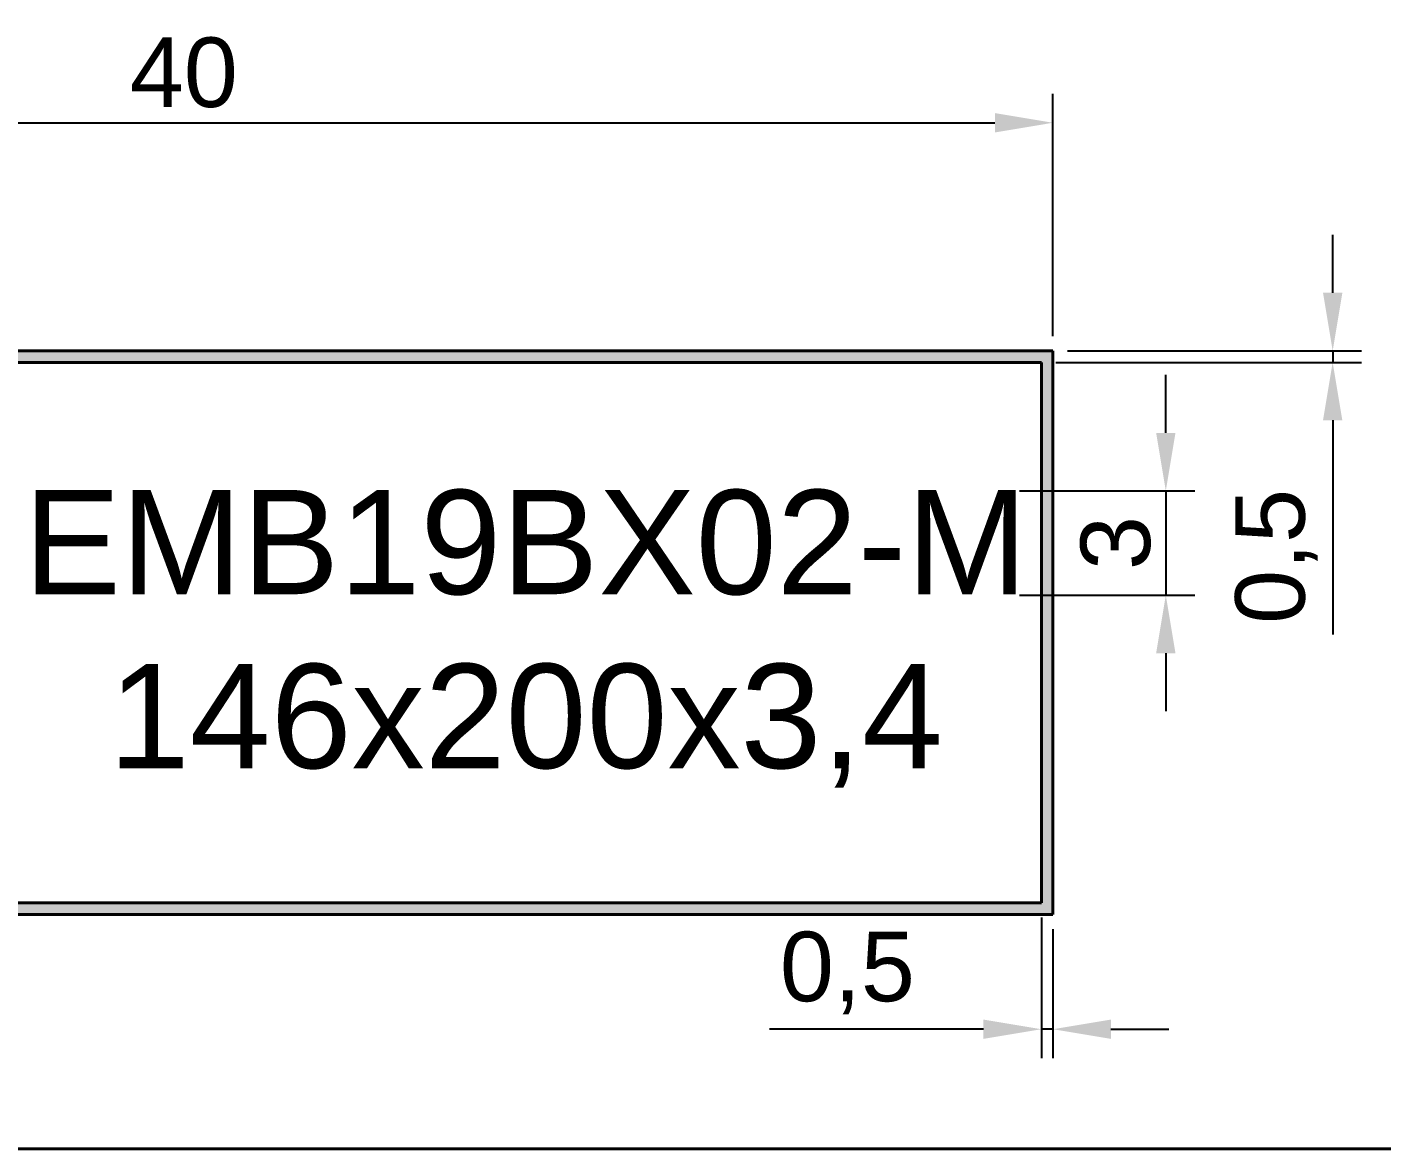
# Model space of a CAD drawing. Header units: millimetres. Extents: x 2977 to 3722, y 961 to 1309.
# Drawn here: x 3029.9 to 3088.4, y 1073.7 to 1122.1 of the extents above; entities that cross this region are included whole.
import ezdxf

# ---------------------------------------------------------------- set-up
doc = ezdxf.new("R2010")
doc.units = ezdxf.units.MM
doc.layers.add('AM_0', color=7, linetype='Continuous', lineweight=40)
doc.layers.add('AM_5', color=1, linetype='Continuous', lineweight=25)
doc.styles.get("Standard").update_dxf_attribs({"font": 'arial.ttf'})
doc.dimstyles.new('ISO-25', dxfattribs={"dimtxt": 3, "dimasz": 2.5, "dimexe": 1.25, "dimexo": 0.625, "dimtad": 1, "dimtxsty": 'Standard', "dimcen": 2.5, "dimadec": 0, "dimazin": 0, "dimtfac": 1, "dimtmove": 0, "dimatfit": 3, "dimfxl": 1, "dimarcsym": 0})

# ---------------------------------------------------------------- blocks, each defined once
blk = doc.blocks.new('*D160')
at = {"layer": 'AM_5', "color": 0, "lineweight": -2, "transparency": 16777216}
for p, q in [((2999.17, 1108.731), (2999.17, 1119.19)), ((3074.166, 1108.731), (3074.166, 1119.19)), ((3001.67, 1117.94), (3071.666, 1117.94))]:
    blk.add_line(p, q, dxfattribs=at)
at = {"layer": 'AM_5', "color": 0, "transparency": 16777216}
for points in [[(3001.67, 1118.357), (3001.67, 1117.523), (2999.17, 1117.94)], [(3071.666, 1118.357), (3071.666, 1117.523), (3074.166, 1117.94)]]:
    blk.add_solid(points, dxfattribs=at)
at = {"layer": 'Defpoints', "color": 0, "transparency": 16777216}
for p in [(3074.166, 1117.94), (2999.17, 1108.106), (3074.166, 1108.106)]:
    blk.add_point(p, dxfattribs=at)
at = {"layer": 'AM_5', "color": 0, "transparency": 16777216, "insert": (3036.668, 1120.097), "char_height": 3, "attachment_point": 5}
blk.add_mtext('40', dxfattribs=at)
blk = doc.blocks.new('*D163')
at = {"layer": 'AM_5', "color": 0, "lineweight": -2, "transparency": 16777216}
for p, q in [((3073.666, 1083.666), (3073.666, 1077.595)), ((3074.166, 1083.166), (3074.166, 1077.595)), ((3071.166, 1078.845), (3061.932, 1078.845)), ((3074.166, 1078.845), (3073.666, 1078.845)), ((3076.666, 1078.845), (3079.166, 1078.845))]:
    blk.add_line(p, q, dxfattribs=at)
at = {"layer": 'AM_5', "color": 0, "transparency": 16777216}
for points in [[(3071.166, 1079.261), (3071.166, 1078.428), (3073.666, 1078.845)], [(3076.666, 1079.261), (3076.666, 1078.428), (3074.166, 1078.845)]]:
    blk.add_solid(points, dxfattribs=at)
at = {"layer": 'Defpoints', "color": 0, "transparency": 16777216}
for p in [(3073.666, 1084.291), (3074.166, 1083.791), (3074.166, 1078.845)]:
    blk.add_point(p, dxfattribs=at)
at = {"layer": 'AM_5', "color": 0, "transparency": 16777216, "insert": (3065.299, 1081.272), "char_height": 3, "attachment_point": 5}
blk.add_mtext('0,5', dxfattribs=at)
blk = doc.blocks.new('*D164')
at = {"layer": 'AM_5', "color": 0, "lineweight": -2, "transparency": 16777216}
for p, q in [((3086.236, 1110.606), (3086.236, 1113.106)), ((3074.791, 1108.106), (3087.486, 1108.106)), ((3086.236, 1108.106), (3086.236, 1107.606)), ((3074.291, 1107.606), (3087.486, 1107.606)), ((3086.236, 1105.106), (3086.236, 1095.871))]:
    blk.add_line(p, q, dxfattribs=at)
at = {"layer": 'AM_5', "color": 0, "transparency": 16777216}
for points in [[(3085.819, 1110.606), (3086.653, 1110.606), (3086.236, 1108.106)], [(3085.819, 1105.106), (3086.653, 1105.106), (3086.236, 1107.606)]]:
    blk.add_solid(points, dxfattribs=at)
at = {"layer": 'Defpoints', "color": 0, "transparency": 16777216}
for p in [(3074.166, 1108.106), (3073.666, 1107.606), (3086.236, 1107.606)]:
    blk.add_point(p, dxfattribs=at)
at = {"layer": 'AM_5', "color": 0, "transparency": 16777216, "insert": (3083.808, 1099.238), "char_height": 3, "attachment_point": 5, "rotation": 90}
blk.add_mtext('0,5', dxfattribs=at)
blk = doc.blocks.new('*D158')
at = {"layer": 'AM_5', "color": 0, "lineweight": -2, "transparency": 16777216}
for p, q in [((3079.036, 1104.565), (3079.036, 1107.065)), ((3072.717, 1102.065), (3080.286, 1102.065)), ((3079.036, 1102.065), (3079.036, 1097.563)), ((3072.717, 1097.563), (3080.286, 1097.563)), ((3079.036, 1095.063), (3079.036, 1092.563))]:
    blk.add_line(p, q, dxfattribs=at)
at = {"layer": 'AM_5', "color": 0, "transparency": 16777216}
for points in [[(3078.619, 1104.565), (3079.452, 1104.565), (3079.036, 1102.065)], [(3078.619, 1095.063), (3079.452, 1095.063), (3079.036, 1097.563)]]:
    blk.add_solid(points, dxfattribs=at)
at = {"layer": 'Defpoints', "color": 0, "transparency": 16777216}
for p in [(3072.092, 1102.065), (3072.092, 1097.563), (3079.036, 1097.563)]:
    blk.add_point(p, dxfattribs=at)
at = {"layer": 'AM_5', "color": 0, "transparency": 16777216, "insert": (3076.878, 1099.814), "char_height": 3, "attachment_point": 5, "rotation": 90}
blk.add_mtext('3', dxfattribs=at)

msp = doc.modelspace()

# ---------------------------------------------------------------- hatches: boundary and pattern name
at = {"layer": 'AM_0'}
h = msp.add_hatch(color=256, dxfattribs=at)
h.paths.add_polyline_path([(2999.17, 1108.106), (2999.17, 1083.791), (3074.166, 1083.791), (3074.166, 1108.106)])
h.paths.add_polyline_path([(3073.666, 1107.606), (3073.666, 1084.291), (2999.67, 1084.291), (2999.67, 1107.606)], flags=16)

# ---------------------------------------------------------------- linework, layer by layer
for p, q in [((3074.166, 1108.106), (2999.17, 1108.106)), ((3074.166, 1108.106), (3074.166, 1083.791)), ((3073.666, 1107.606), (2999.67, 1107.606)), ((3073.666, 1107.606), (3073.666, 1084.291)), ((3074.166, 1083.791), (2999.17, 1083.791)), ((3073.666, 1084.291), (2999.67, 1084.291)), ((2977.104, 1073.684), (3177.104, 1073.684))]:
    msp.add_line(p, q, dxfattribs=at)

# ---------------------------------------------------------------- texts
at = {"layer": 'AM_0', "insert": (3029.631, 1107.106), "char_height": 2.5, "attachment_point": 1}
msp.add_mtext_dynamic_manual_height_columns('\\pi21.299;{\\H1.2x;\\P\\pi0.12384;\\H1.5x;EMB19BX02-M\\H1.0411x; \\H0.9605x;\\P\\pi3.792;146x200x3,4\\H1.1396x; }', width=42.59864, gutter_width=12.5, heights=[22.315], dxfattribs=at)

# ---------------------------------------------------------------- dimensions: what is measured, and where the dimension line sits
at = {"layer": 'AM_5'}
dim = msp.add_linear_dim(base=(3074.166, 1117.94), p1=(2999.17, 1108.106), p2=(3074.166, 1108.106), text='40', dimstyle='ISO-25', dxfattribs=at)
dim.commit()
dim.dimension.update_dxf_attribs({"geometry": '*D160', "text_midpoint": (3036.668, 1120.097)})
dim = msp.add_linear_dim(base=(3086.236, 1107.606), p1=(3074.166, 1108.106), p2=(3073.666, 1107.606), angle=90, dimstyle='ISO-25', dxfattribs=at)
dim.commit()
dim.dimension.update_dxf_attribs({"geometry": '*D164', "text_midpoint": (3083.808, 1099.238)})
dim = msp.add_linear_dim(base=(3079.036, 1097.563), p1=(3072.092, 1102.065), p2=(3072.092, 1097.563), angle=90, text='3', dimstyle='ISO-25', dxfattribs=at)
dim.commit()
dim.dimension.update_dxf_attribs({"geometry": '*D158', "text_midpoint": (3076.878, 1099.814)})
dim = msp.add_linear_dim(base=(3074.166, 1078.845), p1=(3073.666, 1084.291), p2=(3074.166, 1083.791), dimstyle='ISO-25', dxfattribs=at)
dim.commit()
dim.dimension.update_dxf_attribs({"geometry": '*D163', "text_midpoint": (3065.299, 1078.845), "dimtype": 160})

doc.saveas('drawing.dxf')
